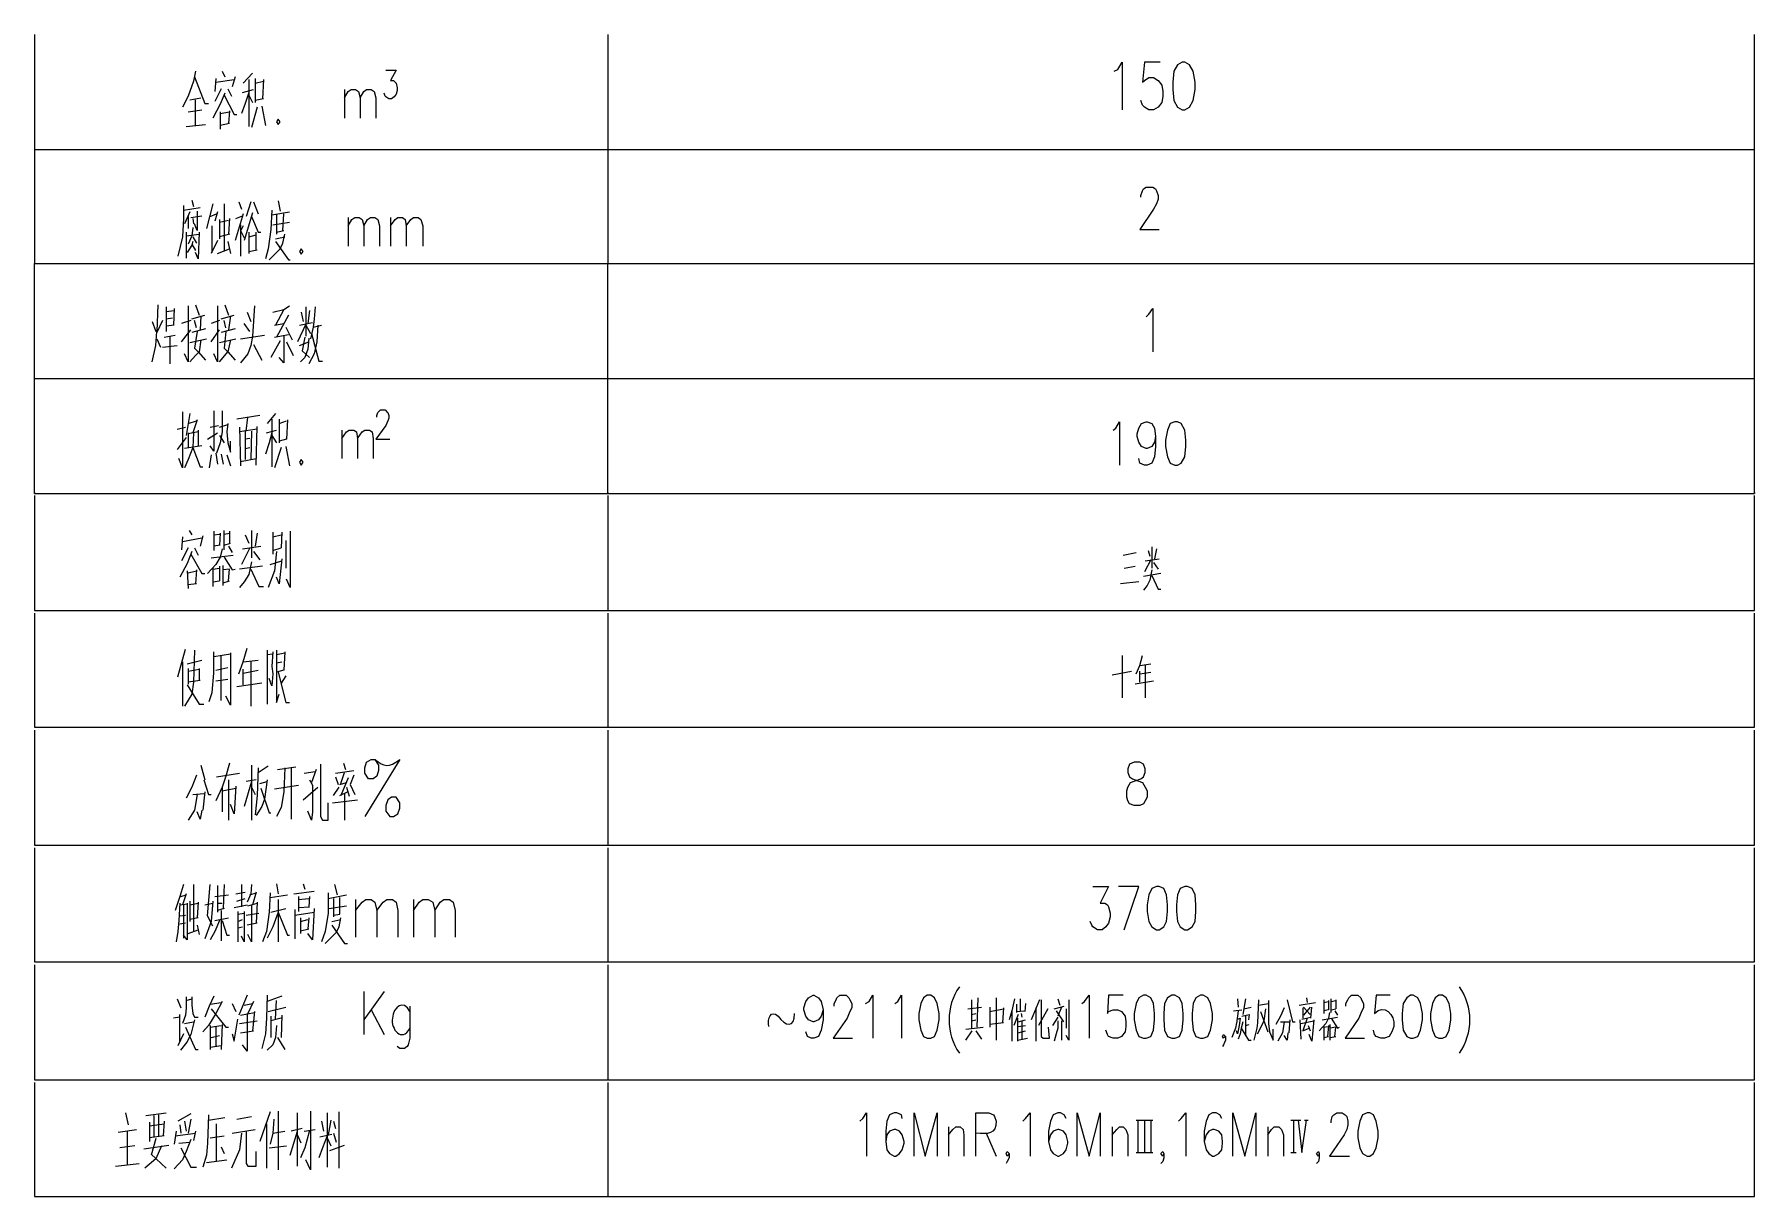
# Model space of a CAD drawing. Header units: millimetres. Extents: x 0 to 1648, y 27 to 2331.
# Drawn here: x 776.7 to 1113.1, y 805 to 1032.4 of the extents above; entities that cross this region are included whole.
import ezdxf

# ---------------------------------------------------------------- set-up
doc = ezdxf.new("R2010")
doc.units = ezdxf.units.MM
doc.layers.add('1', color=7, linetype='Continuous')

msp = doc.modelspace()

# ---------------------------------------------------------------- linework, layer by layer
at = {"layer": '1', "color": 0, "lineweight": 5}
for points in [[(776.7, 1032.351732), (776.7, 1009.851732)], [(888.84, 1032.351732), (888.84, 1009.851732)], [(1113.12, 1009.851732), (1113.12, 1032.351732)], [(987.84, 1025.151732), (988.56, 1025.511732), (989.46, 1026.951732), (989.46, 1017.591732)], [(996.84, 1026.951732), (993.78, 1026.951732), (993.42, 1022.991732), (993.78, 1023.351732), (994.68, 1023.891732), (995.58, 1023.891732), (996.48, 1023.351732), (997.2, 1022.451732), (997.38, 1021.191732), (997.38, 1020.291732), (997.2, 1019.031732), (996.48, 1018.131732), (995.58, 1017.591732), (994.68, 1017.591732), (993.78, 1018.131732), (993.42, 1018.491732), (993.06, 1019.391732)], [(1001.16, 1026.951732), (1000.26, 1026.411732), (999.54, 1025.151732), (999.36, 1022.991732), (999.36, 1021.551732), (999.54, 1019.391732), (1000.26, 1018.131732), (1001.16, 1017.591732), (1001.7, 1017.591732), (1002.6, 1018.131732), (1003.32, 1019.391732), (1003.68, 1021.551732), (1003.68, 1022.991732), (1003.32, 1025.151732), (1002.6, 1026.411732), (1001.7, 1026.951732), (1001.16, 1026.951732)], [(808.2, 1025.151732), (807.84, 1023.171732), (806.76, 1020.291732), (805.68, 1018.131732)], [(808.02, 1024.071732), (810, 1018.851732), (810.72, 1018.851732)], [(812.16, 1023.711732), (811.98, 1021.191732)], [(812.16, 1022.991732), (815.76, 1023.531732)], [(813.42, 1025.151732), (813.96, 1024.071732)], [(815.94, 1024.071732), (815.4, 1022.091732)], [(819.36, 1024.791732), (817.56, 1022.811732)], [(818.64, 1023.531732), (818.64, 1014.351732)], [(819.9, 1023.711732), (819.9, 1019.031732)], [(819.9, 1022.811732), (821.52, 1023.171732)], [(821.52, 1023.531732), (821.34, 1019.751732)], [(845.46, 1025.331732), (847.44, 1025.331732), (846.36, 1023.351732), (846.9, 1023.351732), (847.26, 1022.991732), (847.44, 1022.811732), (847.62, 1021.911732), (847.62, 1021.371732), (847.44, 1020.651732), (847.08, 1020.111732), (846.54, 1019.751732), (846, 1019.751732), (845.46, 1020.111732), (845.28, 1020.291732), (845.1, 1020.831732)], [(807.12, 1019.571732), (809.28, 1019.931732)], [(808.2, 1014.531732), (808.2, 1019.571732)], [(813.96, 1020.831732), (813.06, 1018.671732), (811.62, 1015.971732)], [(813.24, 1021.731732), (811.98, 1019.211732)], [(813.78, 1020.471732), (815.76, 1016.691732), (816.3, 1016.691732)], [(814.5, 1021.731732), (815.22, 1020.291732)], [(818.64, 1021.011732), (817.92, 1018.851732), (817.2, 1016.871732)], [(817.38, 1021.011732), (819.54, 1021.551732)], [(818.64, 1020.471732), (819.36, 1019.031732)], [(821.52, 1019.751732), (819.9, 1019.391732)], [(837.36, 1021.551732), (837.36, 1015.971732)], [(837.36, 1019.931732), (838.08, 1021.191732), (838.62, 1021.551732), (839.52, 1021.551732), (840.06, 1021.191732), (840.42, 1019.931732), (840.42, 1015.971732)], [(840.42, 1019.931732), (841.14, 1021.191732), (841.68, 1021.551732), (842.58, 1021.551732), (843.12, 1021.191732), (843.48, 1019.931732), (843.48, 1015.971732)], [(806.76, 1017.231732), (809.46, 1017.591732)], [(813.06, 1017.231732), (813.06, 1013.811732)], [(813.06, 1016.871732), (814.86, 1017.231732)], [(814.86, 1017.411732), (814.68, 1014.891732)], [(820.26, 1018.131732), (819.18, 1014.171732)], [(821.16, 1018.311732), (821.88, 1014.531732)], [(806.4, 1014.351732), (810.18, 1014.711732)], [(814.86, 1014.891732), (813.06, 1014.531732)], [(824.4, 1015.791732), (824.04, 1015.251732), (824.4, 1014.711732), (824.76, 1015.251732), (824.4, 1015.791732)], [(776.7, 1009.851732), (1113.12, 1009.851732)], [(776.7, 1009.851732), (776.7, 987.531732)], [(888.84, 1009.851732), (888.84, 987.531732)], [(1113.12, 987.531732), (1113.12, 1009.851732)], [(807.48, 999.951732), (807.84, 998.691732)], [(811.62, 999.231732), (810.36, 994.371732)], [(813.78, 999.231732), (813.78, 990.051732)], [(816.66, 999.591732), (817.2, 998.151732)], [(819, 999.591732), (818.1, 996.711732)], [(819.54, 999.591732), (820.44, 997.251732)], [(824.4, 999.771732), (824.76, 997.791732)], [(993.06, 1000.491732), (993.06, 1000.851732), (993.42, 1001.751732), (993.6, 1002.111732), (994.14, 1002.471732), (995.4, 1002.471732), (995.94, 1002.111732), (996.12, 1001.751732), (996.48, 1000.851732), (996.48, 1000.131732), (996.12, 999.231732), (995.58, 998.151732), (992.88, 994.191732), (996.66, 994.191732)], [(805.86, 998.871732), (805.86, 996.351732), (805.68, 992.751732), (804.78, 988.971732)], [(805.86, 997.971732), (809.1, 998.511732)], [(807.12, 997.611732), (806.04, 995.271732)], [(806.76, 996.711732), (806.76, 994.371732)], [(807.3, 996.531732), (809.46, 996.891732)], [(807.66, 996.351732), (807.84, 995.271732)], [(808.56, 997.791732), (808.56, 994.011732), (808.02, 995.271732)], [(811.08, 996.711732), (812.34, 997.251732)], [(812.52, 997.611732), (811.98, 995.811732)], [(812.88, 996.171732), (812.88, 992.391732)], [(812.88, 995.631732), (814.68, 995.991732)], [(814.86, 996.351732), (814.68, 993.291732)], [(817.56, 997.251732), (815.94, 992.031732)], [(816.12, 996.351732), (817.38, 996.891732)], [(819.36, 997.431732), (817.74, 992.031732)], [(819.18, 996.711732), (820.44, 993.651732), (820.98, 993.651732)], [(823.14, 997.971732), (822.96, 994.191732), (822.42, 990.411732), (821.88, 988.431732)], [(823.14, 997.071732), (826.56, 997.611732)], [(824.04, 997.071732), (824.04, 993.291732)], [(825.3, 994.011732), (825.48, 997.251732)], [(838.08, 996.531732), (838.08, 990.951732)], [(838.08, 994.911732), (838.8, 996.171732), (839.34, 996.531732), (840.24, 996.531732), (840.78, 996.171732), (841.14, 994.911732), (841.14, 990.951732)], [(841.14, 994.911732), (841.86, 996.171732), (842.4, 996.531732), (843.3, 996.531732), (843.84, 996.171732), (844.2, 994.911732), (844.2, 990.951732)], [(846.36, 996.531732), (846.36, 990.951732)], [(846.36, 994.911732), (847.26, 996.171732), (847.8, 996.531732), (848.7, 996.531732), (849.24, 996.171732), (849.42, 994.911732), (849.42, 990.951732)], [(849.42, 994.911732), (850.32, 996.171732), (850.86, 996.531732), (851.76, 996.531732), (852.3, 996.171732), (852.66, 994.911732), (852.66, 990.951732)], [(806.4, 993.651732), (806.4, 988.611732)], [(806.4, 992.931732), (808.92, 993.291732)], [(807.66, 994.551732), (807.48, 992.931732), (806.76, 991.311732)], [(807.66, 992.751732), (808.38, 991.491732)], [(808.92, 993.651732), (808.74, 988.431732), (808.2, 989.691732)], [(811.44, 989.691732), (811.44, 994.911732)], [(814.86, 993.291732), (812.88, 992.751732)], [(817.02, 995.091732), (817.02, 988.971732)], [(817.56, 994.911732), (817.02, 993.831732)], [(817.02, 994.011732), (817.74, 992.571732)], [(818.64, 993.651732), (818.64, 989.511732)], [(818.64, 992.751732), (820.08, 993.111732)], [(820.08, 990.231732), (820.08, 993.651732)], [(822.6, 988.251732), (824.76, 990.411732), (825.3, 991.491732), (825.66, 993.291732)], [(823.32, 995.091732), (826.56, 995.631732)], [(823.86, 992.391732), (825.66, 992.751732)], [(824.04, 993.651732), (825.48, 994.011732)], [(807.66, 991.851732), (807.48, 991.131732), (806.58, 989.691732)], [(807.48, 991.311732), (808.2, 990.051732)], [(812.52, 992.031732), (811.26, 989.511732)], [(812.52, 989.511732), (814.86, 990.411732)], [(814.5, 991.851732), (815.04, 989.511732)], [(818.64, 989.871732), (820.26, 990.231732)], [(823.86, 991.851732), (826.38, 988.251732), (826.74, 988.251732)], [(828.9, 990.411732), (828.54, 989.871732), (828.9, 989.331732), (829.26, 989.871732), (828.9, 990.411732)], [(776.7, 987.531732), (1113.12, 987.531732)], [(776.7, 942.711732), (776.7, 942.531732), (776.7, 987.531732)], [(888.84, 942.531732), (888.84, 987.531732)], [(1113.12, 942.711732), (1113.12, 942.531732), (1113.12, 987.531732)], [(800.82, 979.431732), (800.64, 974.211732)], [(802.44, 979.071732), (802.44, 974.211732)], [(806.76, 979.251732), (806.76, 968.271732), (806.04, 969.891732)], [(808.2, 979.431732), (808.92, 977.451732)], [(812.52, 979.251732), (812.52, 968.271732), (811.8, 969.891732)], [(813.96, 979.431732), (814.68, 977.451732)], [(819.72, 979.251732), (819.36, 973.311732), (819, 971.511732), (818.46, 969.891732), (817.02, 968.091732)], [(825.48, 978.531732), (826.56, 979.251732)], [(829.8, 979.071732), (829.8, 973.311732)], [(831.6, 979.071732), (831.42, 976.731732), (831.24, 975.111732), (830.7, 972.771732)], [(799.74, 976.191732), (800.46, 974.211732)], [(801.72, 976.371732), (800.64, 974.031732)], [(802.44, 978.171732), (804.06, 978.351732)], [(802.44, 976.731732), (803.7, 976.911732)], [(804.06, 978.711732), (803.88, 975.471732)], [(807.3, 976.371732), (805.5, 975.831732)], [(807.48, 976.731732), (810, 977.451732)], [(808.38, 974.931732), (808.02, 976.371732)], [(809.28, 977.271732), (809.1, 974.571732)], [(812.88, 976.371732), (811.26, 975.831732)], [(813.24, 976.731732), (815.76, 977.451732)], [(814.14, 974.931732), (813.78, 976.371732)], [(815.04, 977.271732), (814.68, 974.571732)], [(818.82, 974.211732), (817.74, 975.831732)], [(818.28, 977.991732), (819, 976.191732)], [(823.32, 977.991732), (825.48, 978.531732)], [(823.68, 975.471732), (825.48, 975.831732)], [(825.48, 978.531732), (823.86, 975.471732)], [(826.38, 977.451732), (824.04, 973.131732)], [(829.8, 975.651732), (828.18, 972.231732)], [(828.54, 975.471732), (831.06, 976.011732)], [(828.9, 977.991732), (829.26, 976.191732)], [(830.52, 978.351732), (830.16, 975.831732)], [(994.14, 977.091732), (994.68, 977.631732), (995.4, 978.711732), (995.4, 970.251732)], [(799.74, 968.271732), (800.46, 971.511732), (800.64, 974.211732)], [(800.64, 972.771732), (801.36, 971.151732)], [(802.08, 973.131732), (804.24, 973.491732)], [(804.06, 975.471732), (802.44, 975.291732)], [(803.16, 973.311732), (803.16, 967.911732)], [(805.5, 972.231732), (807.3, 974.571732)], [(807.12, 972.051732), (810.36, 972.771732)], [(810.18, 974.751732), (807.48, 974.031732)], [(808.56, 974.211732), (808.02, 970.971732)], [(809.28, 972.591732), (808.92, 970.251732)], [(811.26, 972.231732), (812.88, 974.571732)], [(812.88, 972.051732), (816.12, 972.771732)], [(815.94, 974.751732), (813.24, 974.031732)], [(814.14, 974.211732), (813.78, 970.971732)], [(815.04, 972.591732), (814.5, 970.251732)], [(817.02, 972.771732), (821.7, 973.491732)], [(824.76, 972.411732), (822.96, 969.171732)], [(823.68, 973.131732), (826.38, 973.671732)], [(825.48, 973.491732), (825.48, 968.091732), (824.58, 969.171732)], [(825.84, 975.111732), (827.1, 972.591732)], [(830.34, 972.951732), (830.16, 970.791732), (829.62, 969.171732), (828.72, 968.271732)], [(829.62, 973.131732), (829.08, 970.431732), (830.52, 969.171732)], [(829.8, 975.471732), (830.7, 973.851732)], [(832.14, 975.471732), (831.96, 972.231732), (831.42, 969.891732), (830.34, 967.911732)], [(830.88, 973.851732), (832.32, 968.451732), (833.04, 968.451732)], [(831.24, 975.111732), (832.86, 975.471732)], [(801.72, 971.151732), (804.6, 971.511732)], [(807.12, 968.271732), (808.2, 969.531732), (808.92, 970.251732)], [(808.74, 970.251732), (808.02, 970.971732)], [(808.74, 970.251732), (810.18, 968.631732)], [(812.88, 968.271732), (813.96, 969.531732), (814.5, 970.251732)], [(814.5, 970.251732), (813.78, 970.971732)], [(814.5, 970.251732), (815.94, 968.631732)], [(819.54, 971.691732), (821.16, 968.631732)], [(826.02, 972.231732), (827.28, 969.531732)], [(828.54, 971.511732), (830.34, 972.231732)], [(776.7, 965.031732), (1113.12, 965.031732)], [(843.66, 957.471732), (843.66, 957.831732), (843.84, 958.371732), (844.02, 958.551732), (844.38, 958.911732), (845.28, 958.911732), (845.64, 958.551732), (845.82, 958.371732), (846, 957.831732), (846, 957.291732), (845.82, 956.751732), (845.46, 955.851732), (843.48, 953.151732), (846.18, 953.151732)], [(804.6, 955.131732), (806.22, 955.491732)], [(805.68, 958.551732), (805.68, 947.571732), (804.96, 949.371732)], [(807.12, 958.191732), (806.4, 953.871732)], [(806.76, 956.211732), (808.38, 956.751732)], [(808.56, 956.931732), (807.66, 954.411732)], [(811.8, 958.731732), (811.8, 951.531732), (811.8, 950.811732), (811.08, 951.891732)], [(811.08, 955.491732), (812.7, 955.851732)], [(813.42, 958.731732), (813.42, 954.591732), (813.06, 952.431732), (812.34, 950.451732)], [(812.88, 955.491732), (814.5, 956.031732)], [(814.5, 956.211732), (814.32, 954.591732), (814.5, 952.431732)], [(820.8, 957.831732), (816.3, 957.111732)], [(816.84, 955.491732), (817.02, 947.931732)], [(818.1, 954.771732), (818.46, 957.471732)], [(820.08, 948.111732), (820.26, 955.671732)], [(823.86, 958.191732), (822.24, 956.211732)], [(823.14, 957.111732), (823.14, 947.751732)], [(824.58, 957.111732), (824.58, 952.431732)], [(824.58, 956.211732), (826.02, 956.751732)], [(826.2, 956.931732), (826.02, 953.151732)], [(987.66, 954.951732), (988.2, 955.311732), (988.92, 956.571732), (988.92, 948.111732)], [(995.94, 953.691732), (995.76, 952.611732), (995.22, 951.711732), (994.32, 951.351732), (994.14, 951.351732), (993.24, 951.711732), (992.7, 952.611732), (992.34, 953.691732), (992.34, 954.231732), (992.7, 955.311732), (993.24, 956.211732), (994.14, 956.571732), (994.32, 956.571732), (995.22, 956.211732), (995.76, 955.311732), (995.94, 953.691732), (995.94, 951.711732), (995.76, 949.731732), (995.22, 948.471732), (994.32, 948.111732), (993.78, 948.111732), (992.88, 948.471732), (992.7, 949.371732)], [(999.72, 956.571732), (998.82, 956.211732), (998.28, 954.951732), (997.92, 952.971732), (997.92, 951.711732), (998.28, 949.731732), (998.82, 948.471732), (999.72, 948.111732), (1000.26, 948.111732), (1000.98, 948.471732), (1001.7, 949.731732), (1001.88, 951.711732), (1001.88, 952.971732), (1001.7, 954.951732), (1000.98, 956.211732), (1000.26, 956.571732), (999.72, 956.571732)], [(806.4, 953.511732), (804.6, 951.171732)], [(807.84, 954.411732), (807.66, 951.531732), (806.76, 949.191732), (806.04, 947.571732)], [(808.74, 954.591732), (806.76, 954.231732)], [(806.76, 954.411732), (806.76, 951.531732)], [(808.74, 954.951732), (808.74, 951.891732)], [(810.54, 953.151732), (812.52, 954.411732)], [(812.88, 953.871732), (813.78, 952.431732)], [(814.5, 952.431732), (815.04, 950.631732), (815.04, 952.791732)], [(820.26, 955.131732), (816.84, 954.591732)], [(817.92, 954.771732), (817.92, 949.191732)], [(818.82, 953.331732), (817.92, 953.151732)], [(819.18, 954.771732), (819, 949.191732)], [(823.14, 954.411732), (822.6, 952.431732), (821.88, 950.271732)], [(822.06, 954.411732), (824.04, 954.951732)], [(823.14, 953.871732), (824.04, 952.431732)], [(826.02, 953.151732), (824.58, 952.791732)], [(836.82, 954.951732), (836.82, 949.371732)], [(836.82, 953.331732), (837.72, 954.591732), (838.26, 954.951732), (839.16, 954.951732), (839.7, 954.591732), (839.88, 953.331732), (839.88, 949.371732)], [(839.88, 953.331732), (840.78, 954.591732), (841.32, 954.951732), (842.22, 954.951732), (842.76, 954.591732), (842.94, 953.331732), (842.94, 949.371732)], [(809.46, 951.891732), (806.04, 951.351732)], [(807.66, 951.531732), (809.1, 947.751732), (809.64, 947.751732)], [(811.26, 950.091732), (810.9, 947.571732)], [(812.16, 950.451732), (812.52, 948.291732)], [(813.24, 950.271732), (813.6, 948.291732)], [(814.32, 950.091732), (815.04, 947.931732)], [(817.02, 948.831732), (820.08, 949.371732)], [(817.92, 951.351732), (818.82, 951.531732)], [(824.94, 951.531732), (823.68, 947.571732)], [(825.84, 951.711732), (826.56, 947.931732)], [(828.9, 949.191732), (828.54, 948.651732), (828.9, 948.111732), (829.26, 948.651732), (828.9, 949.191732)], [(776.7, 942.531732), (1113.12, 942.531732)], [(776.7, 942.171732), (776.7, 919.671732)], [(888.84, 942.711732), (888.84, 942.531732)], [(888.84, 942.171732), (888.84, 919.671732)], [(1113.12, 919.671732), (1113.12, 942.171732)], [(806.94, 935.331732), (807.48, 934.431732)], [(813.78, 931.551732), (813.78, 935.331732)], [(819.18, 935.331732), (819.18, 929.931732)], [(805.68, 934.071732), (805.5, 931.551732)], [(806.76, 931.911732), (805.5, 929.391732)], [(805.68, 933.171732), (809.46, 933.891732)], [(808.02, 931.911732), (808.74, 930.471732)], [(809.64, 934.251732), (809.1, 932.271732)], [(811.8, 935.151732), (811.8, 931.371732)], [(811.8, 934.431732), (812.88, 934.611732)], [(813.06, 932.451732), (811.8, 932.271732)], [(813.06, 934.791732), (812.88, 932.451732)], [(813.78, 934.611732), (814.86, 934.791732)], [(813.78, 932.451732), (815.04, 932.811732)], [(814.68, 932.271732), (815.4, 931.011732)], [(814.86, 935.151732), (814.86, 932.811732)], [(818.82, 931.911732), (817.2, 928.671732)], [(817.38, 931.731732), (820.98, 932.271732)], [(817.92, 934.431732), (818.64, 932.811732)], [(820.26, 934.791732), (819.9, 932.271732)], [(823.32, 934.971732), (823.32, 930.651732)], [(823.32, 934.071732), (824.94, 934.431732)], [(823.32, 931.371732), (824.94, 931.911732)], [(825.12, 934.971732), (824.94, 931.911732)], [(825.84, 933.351732), (825.84, 927.951732)], [(826.74, 935.151732), (826.74, 925.251732), (826.74, 924.171732), (826.02, 925.791732)], [(995.22, 932.091732), (995.22, 927.951732)], [(807.48, 931.191732), (806.58, 928.851732), (805.14, 926.151732)], [(807.3, 930.651732), (809.46, 926.871732), (810, 926.871732)], [(813.42, 931.731732), (813.06, 930.111732), (812.16, 928.671732), (810.54, 926.871732)], [(811.26, 929.931732), (815.58, 930.471732)], [(813.78, 930.111732), (815.4, 927.591732), (815.94, 927.771732)], [(819.18, 929.211732), (818.64, 926.691732), (817.74, 925.251732)], [(819.54, 931.191732), (820.8, 929.571732)], [(822.78, 928.671732), (825.12, 929.391732)], [(824.04, 931.191732), (823.68, 927.411732)], [(825.12, 929.751732), (824.58, 924.891732)], [(989.64, 930.471732), (992.16, 931.011732)], [(995.04, 929.571732), (993.78, 927.231732)], [(993.96, 929.391732), (996.66, 929.751732)], [(994.5, 931.371732), (994.86, 930.291732)], [(995.58, 929.031732), (996.48, 927.771732)], [(996.12, 931.731732), (995.76, 929.751732)], [(806.58, 927.411732), (806.76, 923.991732)], [(806.76, 927.051732), (808.38, 927.411732)], [(808.38, 927.591732), (808.2, 924.891732)], [(811.62, 927.771732), (812.88, 927.951732)], [(811.62, 927.951732), (811.62, 924.351732)], [(811.62, 925.251732), (812.88, 925.431732)], [(812.88, 928.311732), (812.88, 925.431732)], [(813.6, 924.531732), (813.6, 928.491732)], [(814.68, 925.431732), (814.86, 927.771732), (813.6, 927.591732)], [(813.6, 925.071732), (814.86, 925.431732)], [(821.34, 928.311732), (816.84, 927.771732)], [(817.74, 925.251732), (816.84, 924.171732)], [(819, 927.771732), (820.62, 924.351732), (821.52, 924.351732)], [(823.68, 927.411732), (822.42, 924.171732)], [(824.58, 924.891732), (824.04, 926.151732)], [(992.7, 925.251732), (989.1, 924.891732)], [(989.82, 927.951732), (991.98, 928.311732)], [(997.02, 926.871732), (993.6, 926.331732)], [(995.22, 927.591732), (994.86, 925.611732), (994.32, 924.531732)], [(995.22, 926.511732), (996.48, 923.811732), (997.02, 923.811732)], [(808.38, 924.891732), (806.76, 924.711732)], [(994.32, 924.531732), (993.6, 923.631732)], [(776.7, 919.671732), (1113.12, 919.671732)], [(776.7, 919.131732), (776.7, 896.811732)], [(888.84, 919.131732), (888.84, 896.811732)], [(1113.12, 896.811732), (1113.12, 919.131732)], [(804.78, 906.711732), (806.22, 912.111732)], [(808.02, 911.931732), (807.84, 905.631732), (807.48, 903.291732), (806.04, 900.951732)], [(816.66, 907.251732), (817.56, 909.591732), (818.28, 912.291732)], [(822.24, 911.931732), (822.24, 901.311732)], [(824.04, 911.931732), (824.04, 901.671732), (824.58, 903.291732)], [(805.68, 909.591732), (805.68, 900.951732)], [(806.58, 909.231732), (809.46, 909.951732)], [(810.9, 901.851732), (811.44, 903.651732), (811.8, 907.431732), (811.8, 911.571732)], [(811.8, 910.671732), (815.04, 911.211732)], [(812.16, 907.971732), (814.5, 908.511732)], [(813.24, 902.031732), (813.24, 910.851732)], [(815.04, 911.391732), (815.04, 901.131732), (814.14, 902.931732)], [(817.56, 909.591732), (820.44, 909.951732)], [(819, 909.771732), (819, 900.951732)], [(822.24, 911.031732), (823.32, 911.211732)], [(823.14, 908.691732), (823.32, 907.251732), (823.14, 904.911732), (822.6, 906.351732)], [(823.32, 911.571732), (823.14, 908.691732)], [(825.66, 911.571732), (825.48, 907.971732), (824.04, 907.611732)], [(824.04, 911.031732), (825.66, 911.391732)], [(824.04, 909.411732), (825.12, 909.591732)], [(989.46, 910.851732), (989.46, 902.571732)], [(992.16, 907.251732), (992.88, 908.871732), (993.42, 910.851732)], [(992.88, 908.871732), (995.04, 909.231732)], [(993.96, 909.051732), (993.96, 902.571732)], [(806.58, 905.091732), (808.92, 901.311732), (809.82, 901.311732)], [(806.76, 908.331732), (806.76, 905.271732)], [(806.76, 907.791732), (808.92, 908.151732)], [(809.1, 905.991732), (806.76, 905.631732)], [(808.92, 908.331732), (808.92, 905.991732)], [(814.5, 906.171732), (812.16, 905.811732)], [(821.16, 905.451732), (816.3, 904.731732)], [(817.56, 905.091732), (817.56, 908.151732)], [(817.56, 907.431732), (820.44, 907.971732)], [(824.4, 907.611732), (825.84, 901.671732), (826.56, 901.671732)], [(825.84, 906.891732), (824.94, 905.451732)], [(987.48, 907.071732), (991.26, 907.791732)], [(995.58, 905.811732), (991.98, 905.271732)], [(992.88, 905.631732), (992.88, 907.791732)], [(992.88, 907.251732), (995.04, 907.611732)], [(776.7, 896.811732), (1113.12, 896.811732)], [(776.7, 896.271732), (776.7, 873.771732)], [(888.84, 896.271732), (888.84, 873.771732), (888.84, 873.771732)], [(1113.12, 873.771732), (1113.12, 896.271732)], [(809.28, 889.431732), (810, 886.551732)], [(814.86, 889.791732), (814.14, 887.271732), (813.42, 885.111732), (812.16, 882.411732)], [(819.18, 889.431732), (819.18, 878.631732)], [(820.44, 888.891732), (820.26, 883.491732), (819.9, 879.711732)], [(820.44, 887.991732), (822.42, 889.251732)], [(825.66, 888.891732), (825.48, 884.211732), (824.94, 881.151732), (824.04, 879.351732)], [(824.22, 888.531732), (827.82, 889.071732)], [(826.92, 888.891732), (826.92, 878.811732)], [(829.44, 887.811732), (831.6, 888.171732)], [(831.78, 888.531732), (830.88, 886.011732)], [(832.68, 889.611732), (832.68, 879.351732), (833.04, 878.631732), (834.12, 878.631732), (834.12, 882.051732)], [(835.56, 887.811732), (839.16, 888.351732)], [(837.18, 889.791732), (837.54, 888.531732)], [(848.16, 890.511732), (841.32, 879.351732)], [(991.8, 889.971732), (990.9, 889.611732), (990.54, 888.711732), (990.54, 887.991732), (990.9, 887.091732), (991.44, 886.731732), (992.52, 886.371732), (993.42, 886.011732), (993.96, 885.111732), (994.32, 884.391732), (994.32, 883.131732), (993.96, 882.411732), (993.6, 881.871732), (992.88, 881.511732), (991.8, 881.511732), (990.9, 881.871732), (990.54, 882.411732), (990.36, 883.131732), (990.36, 884.391732), (990.54, 885.111732), (991.08, 886.011732), (991.98, 886.371732), (993.06, 886.731732), (993.6, 887.091732), (993.96, 887.991732), (993.96, 888.711732), (993.6, 889.611732), (992.88, 889.971732), (991.8, 889.971732)], [(808.38, 887.451732), (807.48, 885.111732), (806.4, 882.951732)], [(809.82, 886.551732), (810.72, 883.671732), (811.26, 883.671732)], [(812.34, 887.091732), (816.84, 887.811732)], [(813.42, 885.111732), (813.42, 880.251732)], [(813.42, 884.391732), (816.12, 884.931732)], [(814.68, 886.551732), (814.68, 878.631732)], [(816.12, 885.291732), (815.76, 879.891732), (815.04, 881.691732)], [(819.18, 886.191732), (817.74, 881.331732)], [(820.08, 886.551732), (818.1, 886.191732)], [(819.18, 885.111732), (819.9, 883.671732)], [(822.24, 886.551732), (821.7, 882.771732), (821.16, 881.331732), (820.08, 879.531732)], [(820.8, 885.831732), (822.24, 886.191732)], [(820.98, 884.931732), (822.6, 880.071732), (822.96, 880.071732)], [(823.68, 884.751732), (828.36, 885.471732)], [(829.26, 882.591732), (832.14, 885.111732)], [(830.52, 886.551732), (831.06, 885.471732), (831.06, 880.251732), (830.88, 878.631732), (830.16, 880.431732)], [(835.2, 883.491732), (836.28, 885.111732)], [(835.56, 887.091732), (836.1, 885.651732)], [(836.46, 885.651732), (837.72, 886.011732)], [(836.64, 885.831732), (837.36, 887.991732)], [(838.08, 886.911732), (836.64, 883.491732)], [(837.72, 885.111732), (838.26, 883.311732)], [(839.16, 887.451732), (838.44, 885.651732), (839.34, 883.671732)], [(808.56, 883.671732), (808.02, 880.611732), (806.76, 878.631732)], [(807.66, 883.671732), (809.82, 883.851732)], [(810, 884.211732), (809.64, 880.611732)], [(835.02, 882.051732), (839.88, 882.591732)], [(836.46, 883.491732), (837.9, 884.211732)], [(837.36, 883.851732), (837.36, 878.631732)], [(846.54, 883.131732), (845.82, 882.591732), (845.46, 881.511732), (845.46, 880.431732), (846.18, 879.351732), (846.9, 879.351732), (847.8, 879.891732), (848.16, 880.971732), (848.16, 882.051732), (847.44, 883.131732), (846.54, 883.131732)], [(809.46, 880.611732), (809.1, 878.811732), (808.56, 880.251732)], [(776.7, 873.771732), (1113.12, 873.771732)], [(776.7, 873.231732), (776.7, 850.911732)], [(888.84, 873.231732), (888.84, 850.911732)], [(1113.12, 850.911732), (1113.12, 873.231732)], [(805.86, 866.031732), (805.14, 863.691732), (804.24, 860.991732)], [(807.84, 866.031732), (807.84, 856.851732)], [(811.62, 857.931732), (810.54, 859.911732), (811.08, 866.031732)], [(812.52, 865.851732), (812.52, 860.631732)], [(813.78, 866.031732), (813.6, 861.351732)], [(817.2, 866.031732), (817.2, 861.711732)], [(819.18, 866.031732), (819, 864.231732), (818.28, 862.611732)], [(824.04, 866.211732), (824.4, 864.231732)], [(827.46, 864.231732), (831.42, 864.771732)], [(829.26, 866.211732), (829.62, 865.131732)], [(835.38, 866.031732), (835.92, 864.051732)], [(983.7, 865.671732), (986.76, 865.671732), (985.14, 862.431732), (986.04, 862.431732), (986.58, 862.071732), (986.76, 861.711732), (987.12, 860.451732), (987.12, 859.731732), (986.76, 858.471732), (986.22, 857.751732), (985.5, 857.211732), (984.6, 857.211732), (983.7, 857.751732), (983.52, 858.111732), (983.16, 858.831732)], [(989.82, 857.211732), (992.7, 865.671732), (988.74, 865.671732)], [(996.12, 865.671732), (995.22, 865.311732), (994.68, 864.051732), (994.32, 862.071732), (994.32, 860.811732), (994.68, 858.831732), (995.22, 857.751732), (996.12, 857.211732), (996.66, 857.211732), (997.56, 857.751732), (998.1, 858.831732), (998.28, 860.811732), (998.28, 862.071732), (998.1, 864.051732), (997.56, 865.311732), (996.66, 865.671732), (996.12, 865.671732)], [(1001.7, 865.671732), (1000.8, 865.311732), (1000.26, 864.051732), (1000.08, 862.071732), (1000.08, 860.811732), (1000.26, 858.831732), (1000.8, 857.751732), (1001.7, 857.211732), (1002.24, 857.211732), (1003.14, 857.751732), (1003.68, 858.831732), (1003.86, 860.811732), (1003.86, 862.071732), (1003.68, 864.051732), (1003.14, 865.311732), (1002.24, 865.671732), (1001.7, 865.671732)], [(805.14, 862.431732), (804.96, 859.011732), (804.78, 856.851732), (804.42, 854.871732)], [(805.14, 862.071732), (806.58, 862.251732)], [(805.32, 863.691732), (806.4, 864.051732)], [(806.4, 864.231732), (805.68, 862.071732)], [(806.58, 862.431732), (806.58, 855.231732), (805.86, 856.131732)], [(805.86, 862.071732), (805.86, 855.591732)], [(807.12, 862.791732), (807.12, 858.831732)], [(807.12, 862.071732), (808.74, 862.431732)], [(808.74, 862.611732), (808.56, 859.551732)], [(811.62, 862.791732), (811.26, 858.831732), (810, 855.411732)], [(810, 862.071732), (811.62, 862.431732)], [(811.98, 863.691732), (814.68, 864.051732)], [(812.52, 862.431732), (813.42, 862.431732)], [(813.78, 861.351732), (812.52, 860.991732)], [(815.76, 861.531732), (818.28, 862.071732)], [(816.12, 864.231732), (817.92, 864.591732)], [(816.3, 862.791732), (817.92, 863.331732)], [(818.46, 861.891732), (820.26, 862.431732)], [(819.18, 862.071732), (819.18, 854.871732), (818.46, 856.311732)], [(818.82, 864.051732), (820.08, 864.411732)], [(820.08, 864.591732), (819.36, 862.071732)], [(820.26, 862.611732), (820.08, 858.471732)], [(822.78, 864.411732), (822.6, 860.631732), (822.06, 856.851732), (821.34, 854.871732)], [(822.78, 863.511732), (826.2, 864.051732)], [(822.96, 860.631732), (825.84, 861.351732)], [(824.4, 863.151732), (824.4, 854.871732)], [(828.36, 863.691732), (828.36, 860.811732)], [(828.36, 863.151732), (830.34, 863.331732)], [(828.36, 861.531732), (830.52, 861.711732)], [(831.42, 861.351732), (831.06, 855.231732), (830.16, 856.491732)], [(830.52, 863.691732), (830.34, 861.711732)], [(834.12, 864.411732), (834.12, 860.451732), (833.58, 856.851732), (832.86, 854.871732)], [(834.12, 863.331732), (837.72, 864.051732)], [(834.3, 861.351732), (837.72, 861.891732)], [(835.2, 863.331732), (835.2, 859.731732)], [(836.46, 860.271732), (836.46, 863.511732)], [(839.52, 863.151732), (839.52, 855.771732)], [(839.52, 860.991732), (840.78, 862.611732), (841.5, 863.151732), (842.58, 863.151732), (843.3, 862.611732), (843.66, 860.991732), (843.66, 855.771732)], [(843.66, 860.991732), (844.92, 862.611732), (845.64, 863.151732), (846.72, 863.151732), (847.44, 862.611732), (847.8, 860.991732), (847.8, 855.771732)], [(850.86, 863.151732), (850.86, 855.771732)], [(850.86, 860.991732), (851.94, 862.611732), (852.66, 863.151732), (853.74, 863.151732), (854.64, 862.611732), (855, 860.991732), (855, 855.771732)], [(855, 860.991732), (856.08, 862.611732), (856.8, 863.151732), (857.88, 863.151732), (858.6, 862.611732), (858.96, 860.991732), (858.96, 855.771732)], [(805.14, 859.911732), (806.22, 860.091732)], [(806.22, 858.471732), (805.14, 858.291732)], [(808.74, 859.551732), (807.12, 859.191732)], [(808.56, 858.111732), (808.92, 856.311732)], [(812.88, 859.011732), (811.98, 856.851732), (811.08, 855.231732)], [(811.98, 859.011732), (814.68, 859.551732)], [(813.24, 860.991732), (813.24, 855.051732)], [(813.42, 859.011732), (814.32, 856.131732), (814.86, 856.131732)], [(816.48, 860.811732), (816.48, 854.871732)], [(816.48, 860.271732), (817.74, 860.451732)], [(816.48, 858.831732), (817.38, 859.191732)], [(817.74, 860.811732), (817.74, 854.871732)], [(818.1, 860.091732), (820.62, 860.451732)], [(820.26, 858.471732), (818.28, 858.111732)], [(824.4, 860.631732), (823.32, 857.751732), (822.24, 855.591732)], [(824.4, 860.631732), (826.2, 856.131732), (826.56, 856.131732)], [(827.64, 861.171732), (827.64, 855.411732)], [(827.64, 860.091732), (831.42, 860.631732)], [(828.72, 859.551732), (828.72, 856.491732)], [(828.72, 858.831732), (830.16, 859.191732)], [(830.34, 859.551732), (830.16, 857.391732)], [(833.58, 854.511732), (835.74, 856.671732), (836.28, 857.751732), (836.64, 859.551732)], [(834.84, 858.831732), (836.64, 859.191732)], [(834.84, 858.111732), (837.36, 854.511732), (837.9, 854.511732)], [(835.2, 860.091732), (836.46, 860.271732)], [(806.76, 856.491732), (808.74, 857.211732)], [(816.48, 857.571732), (817.38, 857.751732)], [(817.74, 854.871732), (817.2, 855.951732)], [(828.72, 857.031732), (830.34, 857.391732)], [(776.7, 850.911732), (1113.12, 850.911732)], [(776.7, 850.371732), (776.7, 827.871732)], [(888.84, 850.371732), (888.84, 827.871732)], [(1113.12, 827.871732), (1113.12, 850.371732)], [(818.28, 844.431732), (816.66, 840.471732)], [(822.24, 844.431732), (822.06, 839.931732), (821.88, 836.871732), (821.16, 833.991732)], [(841.14, 845.151732), (841.14, 836.691732)], [(845.1, 845.151732), (841.14, 839.571732)], [(930.96, 841.551732), (930.6, 840.291732), (930.06, 839.571732), (929.16, 839.211732), (928.98, 839.211732), (928.08, 839.571732), (927.54, 840.291732), (927.18, 841.551732), (927.18, 841.911732), (927.54, 843.171732), (928.08, 843.891732), (928.98, 844.431732), (929.16, 844.431732), (930.06, 843.891732), (930.6, 843.171732), (930.96, 841.551732), (930.96, 839.571732), (930.6, 837.591732), (930.06, 836.331732), (929.16, 835.971732), (928.62, 835.971732), (927.9, 836.331732), (927.54, 837.231732)], [(933.12, 842.271732), (933.12, 842.811732), (933.48, 843.531732), (933.66, 843.891732), (934.2, 844.431732), (935.46, 844.431732), (936, 843.891732), (936.18, 843.531732), (936.54, 842.811732), (936.54, 841.911732), (936.18, 841.191732), (935.64, 839.931732), (932.94, 835.971732), (936.72, 835.971732)], [(939.24, 842.811732), (939.96, 843.171732), (940.68, 844.431732), (940.68, 835.971732)], [(945, 842.811732), (945.54, 843.171732), (946.26, 844.431732), (946.26, 835.971732)], [(951.3, 844.431732), (950.58, 843.891732), (950.04, 842.811732), (949.68, 840.831732), (949.68, 839.571732), (950.04, 837.591732), (950.58, 836.331732), (951.3, 835.971732), (952.02, 835.971732), (952.74, 836.331732), (953.28, 837.591732), (953.64, 839.571732), (953.64, 840.831732), (953.28, 842.811732), (952.74, 843.891732), (952.02, 844.431732), (951.3, 844.431732)], [(981.54, 842.811732), (982.08, 843.171732), (982.98, 844.431732), (982.98, 835.971732)], [(989.64, 844.431732), (986.76, 844.431732), (986.58, 840.831732), (986.76, 841.191732), (987.66, 841.551732), (988.56, 841.551732), (989.28, 841.191732), (990, 840.291732), (990.18, 839.211732), (990.18, 838.311732), (990, 837.231732), (989.28, 836.331732), (988.56, 835.971732), (987.66, 835.971732), (986.76, 836.331732), (986.58, 836.691732), (986.22, 837.591732)], [(993.6, 844.431732), (992.7, 843.891732), (992.16, 842.811732), (991.8, 840.831732), (991.8, 839.571732), (992.16, 837.591732), (992.7, 836.331732), (993.6, 835.971732), (994.14, 835.971732), (995.04, 836.331732), (995.58, 837.591732), (995.76, 839.571732), (995.76, 840.831732), (995.58, 842.811732), (995.04, 843.891732), (994.14, 844.431732), (993.6, 844.431732)], [(999.18, 844.431732), (998.28, 843.891732), (997.74, 842.811732), (997.56, 840.831732), (997.56, 839.571732), (997.74, 837.591732), (998.28, 836.331732), (999.18, 835.971732), (999.72, 835.971732), (1000.62, 836.331732), (1001.16, 837.591732), (1001.34, 839.571732), (1001.34, 840.831732), (1001.16, 842.811732), (1000.62, 843.891732), (999.72, 844.431732), (999.18, 844.431732)], [(1004.76, 844.431732), (1003.86, 843.891732), (1003.32, 842.811732), (1003.14, 840.831732), (1003.14, 839.571732), (1003.32, 837.591732), (1003.86, 836.331732), (1004.76, 835.971732), (1005.3, 835.971732), (1006.2, 836.331732), (1006.74, 837.591732), (1007.1, 839.571732), (1007.1, 840.831732), (1006.74, 842.811732), (1006.2, 843.891732), (1005.3, 844.431732), (1004.76, 844.431732)], [(1033.2, 842.271732), (1033.2, 842.811732), (1033.56, 843.531732), (1033.74, 843.891732), (1034.28, 844.431732), (1035.54, 844.431732), (1036.08, 843.891732), (1036.26, 843.531732), (1036.62, 842.811732), (1036.62, 841.911732), (1036.26, 841.191732), (1035.72, 839.931732), (1033.02, 835.971732), (1036.8, 835.971732)], [(1045.8, 844.431732), (1045.08, 843.891732), (1044.36, 842.811732), (1044.18, 840.831732), (1044.18, 839.571732), (1044.36, 837.591732), (1045.08, 836.331732), (1045.8, 835.971732), (1046.34, 835.971732), (1047.24, 836.331732), (1047.78, 837.591732), (1048.14, 839.571732), (1048.14, 840.831732), (1047.78, 842.811732), (1047.24, 843.891732), (1046.34, 844.431732), (1045.8, 844.431732)], [(1051.38, 844.431732), (1050.66, 843.891732), (1050.12, 842.811732), (1049.76, 840.831732), (1049.76, 839.571732), (1050.12, 837.591732), (1050.66, 836.331732), (1051.38, 835.971732), (1052.1, 835.971732), (1052.82, 836.331732), (1053.36, 837.591732), (1053.72, 839.571732), (1053.72, 840.831732), (1053.36, 842.811732), (1052.82, 843.891732), (1052.1, 844.431732), (1051.38, 844.431732)], [(804.6, 843.711732), (805.32, 841.911732)], [(806.4, 841.911732), (806.22, 840.471732), (805.68, 838.851732)], [(806.4, 844.071732), (806.4, 841.731732)], [(806.4, 843.351732), (807.48, 843.711732)], [(807.48, 844.071732), (807.48, 842.451732), (807.66, 840.831732), (808.02, 840.111732), (808.74, 840.111732)], [(813.42, 843.171732), (812.16, 840.831732), (810.72, 838.491732), (809.64, 837.231732)], [(810.9, 842.271732), (810, 840.111732)], [(811.8, 844.251732), (810.9, 842.271732)], [(811.08, 842.631732), (813.24, 842.991732)], [(811.26, 841.731732), (814.14, 838.131732), (814.68, 838.131732)], [(815.4, 842.811732), (816.12, 841.191732)], [(817.74, 842.451732), (819.36, 842.811732)], [(819.54, 843.171732), (818.46, 840.831732)], [(819.72, 841.191732), (819.36, 837.411732)], [(825.12, 844.251732), (822.24, 843.171732)], [(822.42, 841.191732), (825.84, 842.091732)], [(823.86, 839.751732), (824.04, 843.351732)], [(842.58, 841.551732), (845.1, 836.691732)], [(850.14, 842.271732), (850.14, 835.971732), (849.78, 834.711732), (849.6, 834.351732), (849.06, 833.991732), (848.16, 833.991732), (847.62, 834.351732)], [(959.22, 841.731732), (961.92, 842.091732)], [(959.94, 843.531732), (959.94, 837.951732)], [(961.2, 843.891732), (961.02, 838.131732)], [(963.54, 842.091732), (963.54, 838.131732)], [(963.54, 841.191732), (966.24, 841.731732)], [(964.8, 843.891732), (964.8, 835.611732)], [(966.24, 841.911732), (966.06, 839.031732)], [(968.4, 843.711732), (967.86, 841.371732), (967.32, 839.571732)], [(967.86, 841.371732), (967.86, 835.431732)], [(968.76, 842.631732), (968.76, 841.011732)], [(968.76, 841.191732), (970.38, 841.371732)], [(969.48, 843.711732), (969.48, 841.371732)], [(970.56, 842.811732), (970.38, 841.191732)], [(973.26, 843.531732), (971.64, 839.571732)], [(972.54, 841.911732), (972.54, 835.431732)], [(974.88, 841.731732), (973.08, 838.491732)], [(973.62, 843.531732), (973.62, 836.331732), (973.98, 835.971732), (975.24, 835.971732), (975.06, 838.131732)], [(976.14, 841.731732), (978.12, 842.271732)], [(976.5, 841.371732), (977.94, 839.211732)], [(976.86, 843.711732), (977.22, 842.451732)], [(977.58, 842.091732), (976.86, 840.291732)], [(979.02, 843.531732), (979.02, 836.331732), (979.02, 835.611732), (978.48, 836.511732)], [(978.48, 841.731732), (978.48, 837.951732)], [(1011.24, 841.371732), (1012.86, 841.551732)], [(1012.14, 841.371732), (1011.78, 838.851732)], [(1011.96, 843.711732), (1012.14, 842.091732)], [(1013.58, 843.711732), (1013.04, 840.651732)], [(1013.22, 841.731732), (1014.66, 842.091732)], [(1016.1, 843.531732), (1015.92, 839.031732), (1015.74, 837.951732), (1015.2, 835.611732)], [(1015.92, 836.871732), (1017.18, 839.391732), (1017.54, 841.731732)], [(1016.1, 842.451732), (1018.08, 842.811732)], [(1016.46, 841.191732), (1017.9, 837.231732)], [(1018.08, 843.351732), (1018.08, 838.851732), (1018.26, 837.231732), (1018.98, 835.611732), (1018.98, 837.771732)], [(1021.14, 841.911732), (1020.42, 840.291732), (1019.52, 838.671732)], [(1021.68, 843.531732), (1022.22, 841.371732)], [(1022.22, 841.371732), (1022.76, 839.211732), (1023.3, 839.211732)], [(1024.02, 842.451732), (1027.26, 842.991732)], [(1024.74, 841.911732), (1024.74, 839.931732)], [(1024.92, 842.091732), (1026.18, 840.651732)], [(1026.18, 842.091732), (1024.92, 840.471732)], [(1025.46, 843.891732), (1025.64, 842.991732)], [(1026.36, 839.931732), (1026.54, 842.091732)], [(1028.88, 843.531732), (1028.88, 840.831732)], [(1028.88, 842.991732), (1029.78, 843.171732)], [(1029.78, 841.551732), (1028.88, 841.371732)], [(1029.78, 843.351732), (1029.78, 841.551732)], [(1030.32, 841.011732), (1030.32, 843.711732)], [(1030.32, 843.171732), (1031.22, 843.351732)], [(1030.32, 841.551732), (1031.22, 841.731732)], [(1031.04, 841.371732), (1031.58, 840.471732)], [(1031.22, 843.531732), (1031.22, 841.731732)], [(805.14, 840.111732), (803.88, 839.931732)], [(805.14, 835.431732), (805.14, 840.651732)], [(806.04, 838.851732), (807.84, 839.211732)], [(806.22, 838.131732), (808.2, 833.811732), (808.74, 833.811732)], [(808.02, 839.571732), (807.3, 836.691732)], [(811.08, 838.131732), (813.24, 838.491732)], [(811.08, 838.491732), (811.08, 833.811732)], [(812.16, 838.131732), (812.16, 834.531732)], [(813.42, 838.671732), (813.24, 833.811732)], [(815.76, 835.431732), (816.48, 839.751732)], [(816.84, 838.851732), (820.26, 839.391732)], [(817.02, 840.471732), (819.72, 841.011732)], [(818.28, 840.831732), (818.28, 833.451732), (817.38, 834.711732)], [(824.04, 838.491732), (823.86, 836.151732), (823.32, 834.711732), (822.24, 833.631732)], [(822.96, 840.291732), (822.96, 836.151732)], [(824.94, 839.931732), (822.96, 839.391732)], [(825.12, 840.471732), (824.94, 836.151732)], [(958.86, 837.771732), (962.28, 838.131732)], [(959.94, 840.651732), (960.84, 840.831732)], [(959.94, 839.391732), (960.84, 839.571732)], [(966.24, 839.031732), (963.54, 838.671732)], [(969.12, 840.651732), (968.22, 838.491732)], [(968.94, 839.931732), (968.94, 835.431732)], [(969.12, 839.211732), (970.56, 839.571732)], [(969.12, 838.311732), (970.56, 838.491732)], [(969.66, 840.831732), (969.84, 840.111732)], [(969.84, 839.391732), (969.84, 835.791732)], [(976.86, 840.111732), (975.78, 838.491732)], [(976.86, 839.391732), (976.86, 837.951732), (976.5, 836.871732), (976.14, 835.431732)], [(977.58, 839.391732), (977.58, 835.611732)], [(1011.6, 837.951732), (1010.88, 836.151732)], [(1011.78, 839.031732), (1011.6, 837.951732)], [(1012.5, 839.931732), (1012.32, 838.491732), (1011.96, 836.871732), (1011.78, 837.411732)], [(1011.96, 839.751732), (1012.5, 839.931732)], [(1013.04, 839.211732), (1012.68, 837.951732), (1012.5, 836.871732), (1012.14, 835.791732)], [(1012.68, 837.951732), (1014.12, 835.611732), (1014.66, 835.611732)], [(1012.86, 840.291732), (1014.3, 840.651732)], [(1013.58, 840.471732), (1013.58, 836.871732)], [(1013.58, 838.491732), (1014.3, 838.671732)], [(1014.3, 840.651732), (1014.12, 839.571732)], [(1021.14, 839.211732), (1020.78, 837.051732), (1019.88, 835.431732)], [(1020.42, 839.211732), (1022.22, 839.211732)], [(1022.22, 839.571732), (1022.04, 837.051732)], [(1024.2, 839.571732), (1024.38, 835.791732)], [(1024.38, 838.851732), (1026.9, 839.391732)], [(1024.56, 839.751732), (1026.36, 840.111732)], [(1025.64, 839.931732), (1024.74, 837.411732)], [(1024.74, 837.411732), (1026, 837.951732)], [(1025.82, 838.491732), (1026.18, 837.411732)], [(1026.9, 839.571732), (1026.54, 835.431732), (1026, 836.691732)], [(1029.96, 841.011732), (1029.78, 839.931732), (1029.24, 838.851732), (1027.98, 837.411732)], [(1028.52, 839.571732), (1031.58, 840.111732)], [(1028.88, 838.131732), (1029.6, 838.311732)], [(1028.88, 838.311732), (1028.88, 835.611732)], [(1029.78, 838.491732), (1029.6, 836.331732)], [(1030.14, 835.611732), (1030.14, 838.671732)], [(1031.04, 836.331732), (1031.22, 838.131732), (1030.14, 837.951732)], [(1030.32, 839.931732), (1031.58, 837.951732), (1031.94, 838.131732)], [(805.86, 836.871732), (804.78, 834.531732)], [(805.32, 833.631732), (806.58, 835.251732), (807.3, 836.691732)], [(813.24, 834.531732), (811.08, 834.171732)], [(811.26, 836.151732), (812.88, 836.511732)], [(815.4, 836.871732), (815.76, 835.431732)], [(817.02, 837.051732), (819.54, 837.411732)], [(824.22, 836.151732), (825.66, 833.811732)], [(958.86, 835.611732), (960.12, 837.411732)], [(960.84, 837.411732), (961.92, 835.791732)], [(968.94, 835.611732), (970.92, 835.971732)], [(969.12, 837.051732), (970.56, 837.411732)], [(1009.62, 836.331732), (1009.26, 835.971732), (1009.08, 836.331732), (1009.26, 836.691732), (1009.62, 836.331732), (1009.62, 835.611732), (1009.26, 834.711732), (1009.08, 834.351732)], [(1013.58, 836.871732), (1013.58, 836.511732)], [(1021.86, 837.051732), (1021.68, 835.611732), (1021.14, 836.511732)], [(1028.88, 836.151732), (1029.78, 836.331732)], [(1030.14, 836.151732), (1031.22, 836.331732)], [(776.7, 827.871732), (1113.12, 827.871732)], [(776.7, 827.331732), (776.7, 805.011732)], [(888.84, 827.331732), (888.84, 805.011732)], [(1113.12, 805.011732), (1113.12, 827.331732)], [(794.52, 821.391732), (795.06, 819.051732)], [(798.48, 820.851732), (802.44, 821.391732)], [(801, 821.031732), (801, 816.891732)], [(807.3, 821.211732), (804.78, 819.771732)], [(810.72, 821.031732), (810.54, 815.451732), (810.36, 813.111732), (809.64, 810.771732)], [(822.78, 821.571732), (820.8, 815.811732)], [(824.4, 821.751732), (824.4, 810.231732)], [(828.18, 810.951732), (828.18, 821.391732)], [(830.7, 821.751732), (830.7, 810.231732), (829.8, 812.211732)], [(833.94, 821.391732), (833.94, 810.771732)], [(836.28, 810.591732), (836.28, 821.571732)], [(938.16, 819.771732), (938.7, 820.311732), (939.42, 821.391732), (939.42, 812.931732)], [(946.44, 820.311732), (946.26, 821.031732), (945.36, 821.391732), (944.82, 821.391732), (943.92, 821.031732), (943.38, 819.771732), (943.2, 817.791732), (943.2, 815.811732), (943.38, 814.191732), (943.92, 813.471732), (944.82, 812.931732), (945.18, 812.931732), (945.9, 813.471732), (946.44, 814.191732), (946.8, 815.451732), (946.8, 815.811732), (946.44, 817.071732), (945.9, 817.791732), (945.18, 818.151732), (944.82, 818.151732), (943.92, 817.791732), (943.38, 817.071732), (943.2, 815.811732)], [(948.78, 812.931732), (948.78, 821.391732), (950.94, 812.931732), (953.28, 821.391732), (953.28, 812.931732)], [(970.02, 819.771732), (970.56, 820.311732), (971.46, 821.391732), (971.46, 812.931732)], [(978.48, 820.311732), (978.12, 821.031732), (977.4, 821.391732), (976.86, 821.391732), (975.96, 821.031732), (975.42, 819.771732), (975.06, 817.791732), (975.06, 815.811732), (975.42, 814.191732), (975.96, 813.471732), (976.86, 812.931732), (977.04, 812.931732), (977.94, 813.471732), (978.48, 814.191732), (978.84, 815.451732), (978.84, 815.811732), (978.48, 817.071732), (977.94, 817.791732), (977.04, 818.151732), (976.86, 818.151732), (975.96, 817.791732), (975.42, 817.071732), (975.06, 815.811732)], [(980.64, 812.931732), (980.64, 821.391732), (982.98, 812.931732), (985.14, 821.391732), (985.14, 812.931732)], [(1000.44, 819.771732), (1000.98, 820.311732), (1001.88, 821.391732), (1001.88, 812.931732)], [(1008.9, 820.311732), (1008.54, 821.031732), (1007.82, 821.391732), (1007.1, 821.391732), (1006.38, 821.031732), (1005.84, 819.771732), (1005.48, 817.791732), (1005.48, 815.811732), (1005.84, 814.191732), (1006.38, 813.471732), (1007.1, 812.931732), (1007.46, 812.931732), (1008.36, 813.471732), (1008.9, 814.191732), (1009.08, 815.451732), (1009.08, 815.811732), (1008.9, 817.071732), (1008.36, 817.791732), (1007.46, 818.151732), (1007.1, 818.151732), (1006.38, 817.791732), (1005.84, 817.071732), (1005.48, 815.811732)], [(1011.06, 812.931732), (1011.06, 821.391732), (1013.4, 812.931732), (1015.56, 821.391732), (1015.56, 812.931732)], [(1030.32, 819.411732), (1030.32, 819.771732), (1030.5, 820.671732), (1030.86, 821.031732), (1031.4, 821.391732), (1032.48, 821.391732), (1033.02, 821.031732), (1033.38, 820.671732), (1033.56, 819.771732), (1033.56, 819.051732), (1033.38, 818.151732), (1032.84, 817.071732), (1029.96, 812.931732), (1033.92, 812.931732)], [(1037.34, 821.391732), (1036.44, 821.031732), (1035.9, 819.771732), (1035.54, 817.791732), (1035.54, 816.531732), (1035.9, 814.551732), (1036.44, 813.471732), (1037.34, 812.931732), (1037.88, 812.931732), (1038.6, 813.471732), (1039.14, 814.551732), (1039.5, 816.531732), (1039.5, 817.791732), (1039.14, 819.771732), (1038.6, 821.031732), (1037.88, 821.391732), (1037.34, 821.391732)], [(793.08, 817.611732), (796.68, 818.151732)], [(794.88, 811.131732), (794.88, 817.791732)], [(799.2, 819.591732), (799.2, 815.811732)], [(799.2, 818.871732), (802.08, 819.231732)], [(800.1, 816.711732), (800.1, 820.851732)], [(802.08, 819.771732), (801.9, 816.891732)], [(804.42, 817.791732), (804.06, 815.271732)], [(805.14, 819.051732), (805.32, 817.431732)], [(806.04, 819.771732), (806.4, 817.791732)], [(807.3, 820.131732), (806.76, 817.431732)], [(808.2, 817.791732), (807.84, 815.991732)], [(810.72, 819.951732), (813.96, 820.491732)], [(812.34, 812.031732), (812.34, 819.231732)], [(815.4, 817.431732), (819.9, 818.151732)], [(816.3, 820.131732), (819.18, 820.671732)], [(818.1, 817.791732), (818.1, 811.491732), (818.46, 810.951732), (820.08, 810.951732), (820.08, 813.831732)], [(822.06, 819.231732), (822.06, 810.591732)], [(823.5, 820.131732), (823.32, 817.431732), (822.78, 815.271732)], [(823.32, 817.431732), (825.66, 817.791732)], [(826.74, 813.111732), (828.18, 817.791732)], [(829.08, 818.331732), (826.92, 817.791732)], [(830.52, 817.971732), (829.62, 814.551732), (828.72, 812.571732)], [(829.44, 817.791732), (831.6, 818.151732)], [(832.86, 819.771732), (833.22, 817.791732)], [(834.66, 819.951732), (834.12, 817.071732)], [(835.2, 819.771732), (835.56, 818.331732)], [(955.44, 818.691732), (955.44, 812.931732)], [(955.44, 817.071732), (956.34, 818.151732), (956.88, 818.691732), (957.78, 818.691732), (958.32, 818.151732), (958.5, 817.071732), (958.5, 812.931732)], [(987.48, 818.691732), (987.48, 812.931732)], [(987.48, 817.071732), (988.38, 818.151732), (988.92, 818.691732), (989.64, 818.691732), (990.18, 818.151732), (990.54, 817.071732), (990.54, 812.931732)], [(992.16, 819.951732), (995.4, 819.951732)], [(992.52, 819.951732), (992.52, 813.651732)], [(993.78, 819.951732), (993.78, 813.651732)], [(995.04, 819.951732), (995.04, 813.651732)], [(1017.9, 818.691732), (1017.9, 812.931732)], [(1017.9, 817.071732), (1018.62, 818.151732), (1019.16, 818.691732), (1020.06, 818.691732), (1020.6, 818.151732), (1020.96, 817.071732), (1020.96, 812.931732)], [(1022.4, 819.951732), (1024.38, 819.951732)], [(1022.94, 819.951732), (1022.94, 813.651732)], [(1023.84, 819.951732), (1024.56, 813.651732), (1025.46, 819.951732)], [(1025.1, 819.951732), (1025.82, 819.951732)], [(796.32, 814.911732), (793.44, 814.551732)], [(798.12, 814.371732), (802.98, 815.091732)], [(802.08, 816.891732), (799.2, 816.531732)], [(800.46, 816.351732), (799.56, 813.111732)], [(801.54, 814.911732), (800.46, 812.391732)], [(807.3, 816.171732), (806.4, 813.831732), (805.68, 812.211732), (804.06, 810.411732)], [(804.24, 816.891732), (808.2, 817.431732)], [(804.96, 815.451732), (807.12, 815.631732)], [(805.32, 814.551732), (807.3, 810.771732), (808.38, 810.771732)], [(811.08, 816.531732), (813.78, 816.891732)], [(813.24, 814.731732), (813.78, 813.471732)], [(817.2, 817.431732), (816.84, 814.191732), (815.22, 810.591732)], [(822.6, 814.551732), (826.02, 814.911732)], [(828.9, 815.451732), (828.18, 817.071732)], [(833.94, 816.891732), (833.04, 814.551732), (832.32, 812.571732)], [(832.5, 816.711732), (834.84, 817.251732)], [(833.94, 816.531732), (834.66, 814.911732)], [(834.48, 814.011732), (837.36, 815.091732)], [(835.2, 817.431732), (835.74, 815.631732)], [(962.82, 817.431732), (964.8, 812.931732)], [(792.54, 810.951732), (797.22, 811.491732)], [(800.46, 812.391732), (798.3, 810.591732)], [(799.56, 813.291732), (802.44, 810.591732)], [(810.36, 811.671732), (814.32, 812.211732)], [(967.32, 813.471732), (966.96, 812.931732), (966.78, 813.471732), (966.96, 813.831732), (967.32, 813.471732), (967.32, 812.571732), (966.96, 811.851732), (966.78, 811.491732)], [(992.16, 813.651732), (995.4, 813.651732)], [(997.56, 813.471732), (997.38, 812.931732), (997.02, 813.471732), (997.38, 813.831732), (997.56, 813.471732), (997.56, 812.571732), (997.38, 811.851732), (997.02, 811.491732)], [(1022.4, 813.651732), (1023.48, 813.651732)], [(1027.98, 813.471732), (1027.8, 812.931732), (1027.44, 813.471732), (1027.8, 813.831732), (1027.98, 813.471732), (1027.98, 812.571732), (1027.8, 811.851732), (1027.44, 811.491732)], [(776.7, 805.011732), (1113.12, 805.011732)]]:
    msp.add_lwpolyline(points, dxfattribs=at)
for points, knots in [([(843.3, 890.511732), (843.3, 890.511732), (844.02, 889.431732), (844.02, 889.431732), (844.02, 889.431732), (844.02, 888.351732), (844.02, 888.351732), (844.02, 888.351732), (843.66, 887.271732), (843.66, 887.271732), (843.66, 887.271732), (842.94, 886.731732), (842.94, 886.731732), (842.94, 886.731732), (842.04, 886.731732), (842.04, 886.731732), (842.04, 886.731732), (841.32, 887.811732), (841.32, 887.811732), (841.32, 887.811732), (841.32, 888.891732), (841.32, 888.891732), (841.32, 888.891732), (841.68, 889.971732), (841.68, 889.971732), (841.68, 889.971732), (842.58, 890.511732), (842.58, 890.511732), (842.58, 890.511732), (843.3, 890.511732), (843.3, 890.511732), (845.1, 889.071732), (846, 888.891732), (848.16, 890.511732)], [0, 0, 0, 0, 1, 1, 1, 2, 2, 2, 3, 3, 3, 4, 4, 4, 5, 5, 5, 6, 6, 6, 7, 7, 7, 8, 8, 8, 9, 9, 9, 10, 10, 10, 11, 11, 11, 11]), ([(1041.84, 844.431732), (1041.84, 844.431732), (1039.14, 844.431732), (1039.14, 844.431732), (1039.14, 844.431732), (1038.78, 840.831732), (1038.78, 840.831732), (1040.58, 842.811732), (1042.92, 840.651732), (1042.56, 838.311732), (1042.56, 838.311732), (1042.2, 837.231732), (1042.2, 837.231732), (1042.2, 837.231732), (1041.66, 836.331732), (1041.66, 836.331732), (1041.66, 836.331732), (1040.76, 835.971732), (1040.76, 835.971732), (1040.76, 835.971732), (1040.04, 835.971732), (1040.04, 835.971732), (1040.04, 835.971732), (1039.14, 836.331732), (1039.14, 836.331732), (1039.14, 836.331732), (1038.78, 836.691732), (1038.78, 836.691732), (1038.78, 836.691732), (1038.6, 837.591732), (1038.6, 837.591732)], [0, 0, 0, 0, 1, 1, 1, 2, 2, 2, 3, 3, 3, 4, 4, 4, 5, 5, 5, 6, 6, 6, 7, 7, 7, 8, 8, 8, 9, 9, 9, 10, 10, 10, 10]), ([(850.14, 841.191732), (848.88, 843.711732), (846.9, 842.091732), (846.72, 839.931732), (846.36, 837.771732), (848.52, 835.071732), (850.14, 837.951732)], [0, 0, 0, 0, 1, 1, 1, 2, 2, 2, 2]), ([(920.34, 838.311732), (919.98, 839.751732), (920.7, 841.731732), (922.14, 840.291732), (923.58, 838.311732), (925.38, 837.951732), (925.38, 840.831732)], [0, 0, 0, 0, 1, 1, 1, 2, 2, 2, 2]), ([(960.84, 812.931732), (960.84, 812.931732), (960.84, 821.391732), (960.84, 821.391732), (960.84, 821.391732), (963.36, 821.391732), (963.36, 821.391732), (963.36, 821.391732), (964.26, 821.031732), (964.26, 821.031732), (964.26, 821.031732), (964.44, 820.671732), (964.44, 820.671732), (964.44, 820.671732), (964.8, 819.771732), (964.8, 819.771732), (964.8, 817.071732), (963.18, 817.251732), (960.84, 817.431732)], [0, 0, 0, 0, 1, 1, 1, 2, 2, 2, 3, 3, 3, 4, 4, 4, 5, 5, 5, 6, 6, 6, 6])]:
    msp.add_open_spline(points, degree=3, knots=knots, dxfattribs=at)
for points in [[(957.6, 846.051732), (954.9, 842.271732), (954.9, 836.871732), (957.6, 833.091732)], [(1055.34, 846.051732), (1058.04, 842.271732), (1058.04, 836.871732), (1055.34, 833.091732)]]:
    msp.add_open_spline(points, degree=3, dxfattribs=at)

doc.saveas('drawing.dxf')
